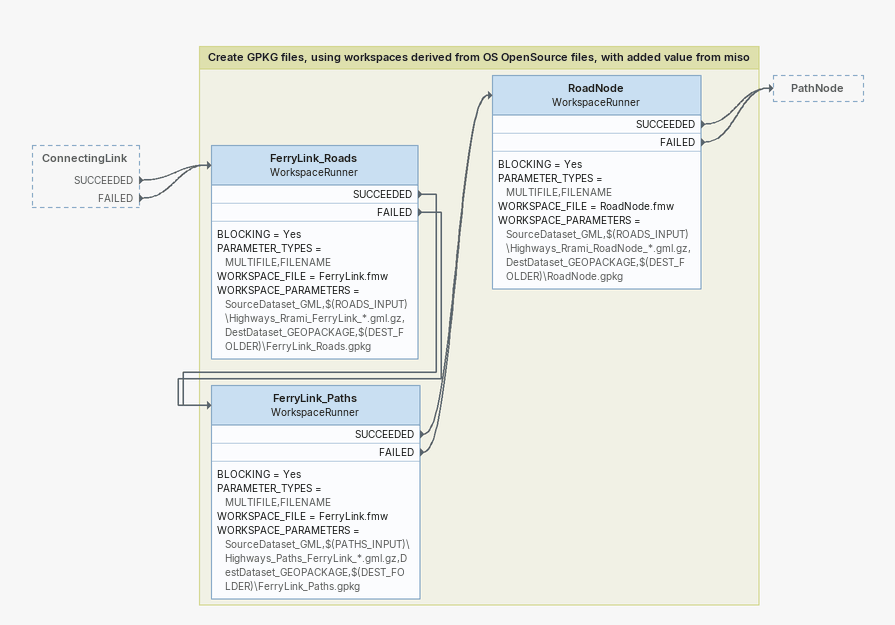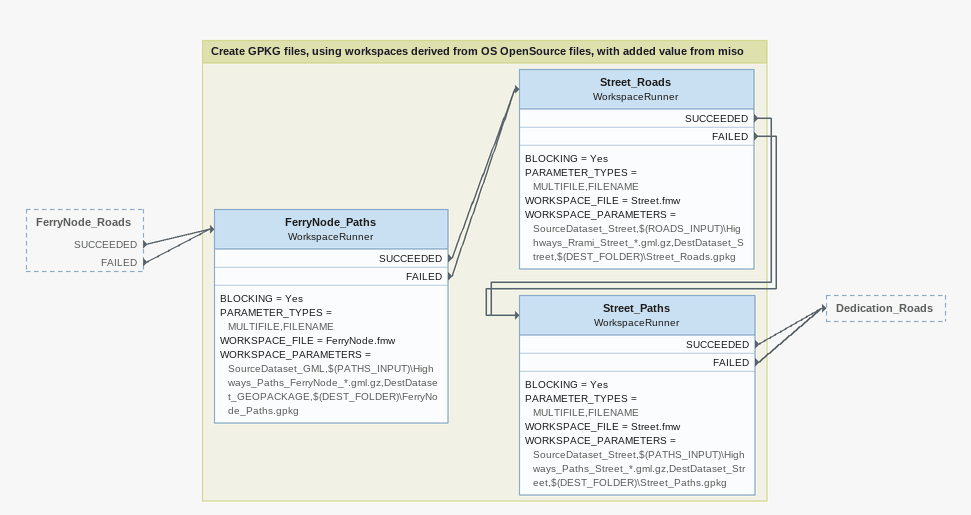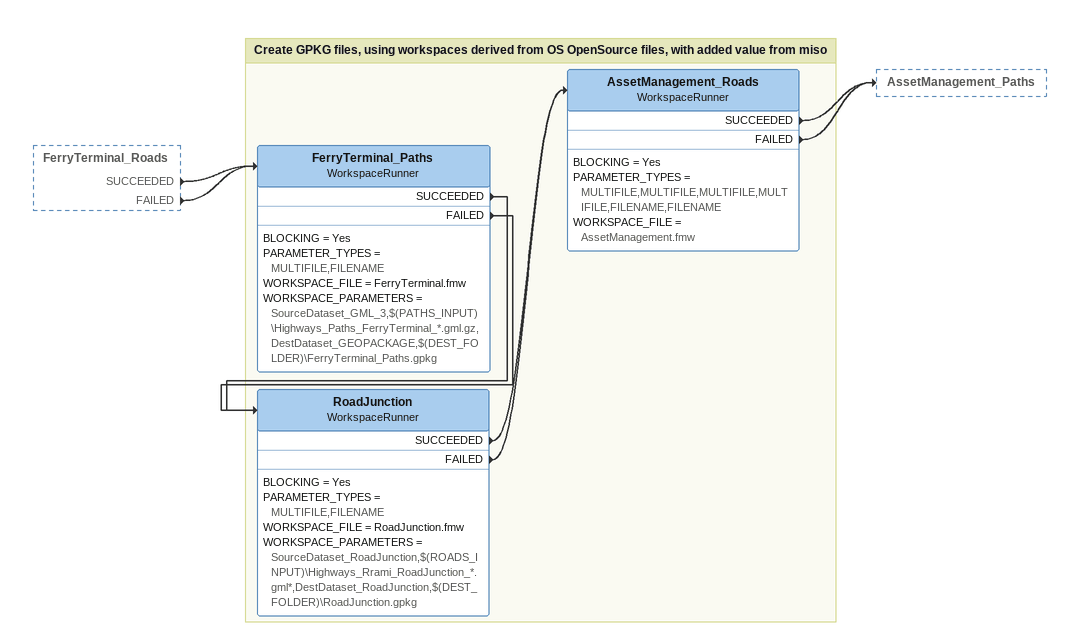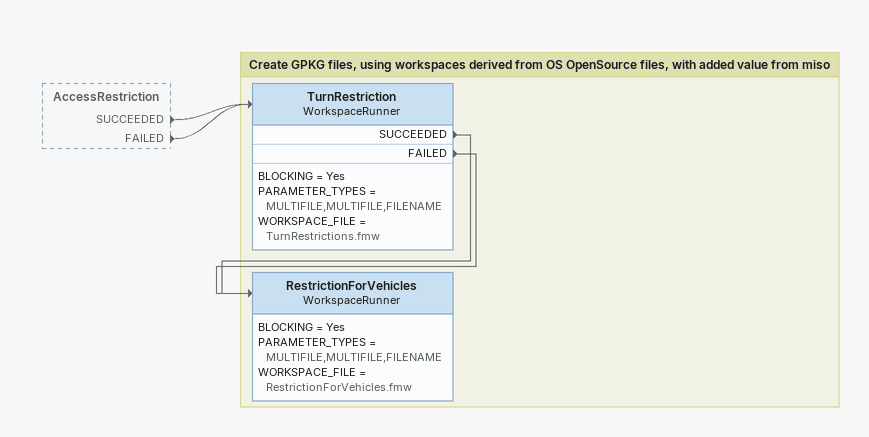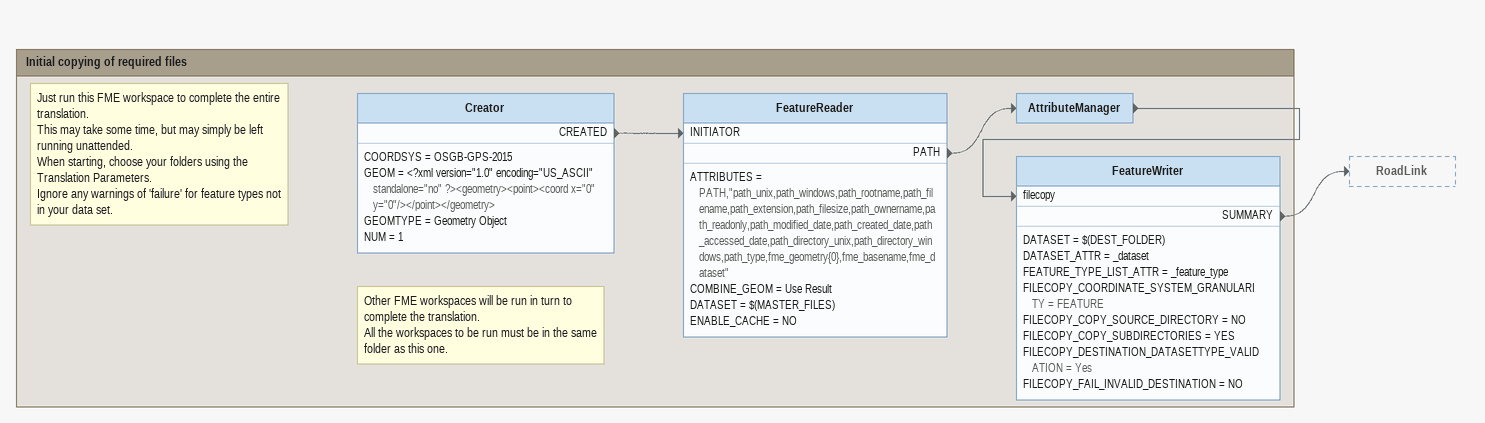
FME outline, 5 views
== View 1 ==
ConnectingLink [outside]
    SUCCEEDED -> FerryLink_Roads
    FAILED -> FerryLink_Roads

Bookmark: Create GPKG files, using workspaces derived from OS OpenSource files, with added value from miso
FerryLink_Roads: WorkspaceRunner
    BLOCKING = Yes
    PARAMETER_TYPES = MULTIFILE,FILENAME
    WORKSPACE_FILE = FerryLink.fmw
    WORKSPACE_PARAMETERS = SourceDataset_GML,$(ROADS_INPUT)\Highways_Rrami_FerryLink_*.gml.gz,DestDataset_GEOPACKAGE,$(DEST_FOLDER)\FerryLink_Roads.gpkg
    SUCCEEDED -> FerryLink_Paths
    FAILED -> FerryLink_Paths
FerryLink_Paths: WorkspaceRunner
    BLOCKING = Yes
    PARAMETER_TYPES = MULTIFILE,FILENAME
    WORKSPACE_FILE = FerryLink.fmw
    WORKSPACE_PARAMETERS = SourceDataset_GML,$(PATHS_INPUT)\Highways_Paths_FerryLink_*.gml.gz,DestDataset_GEOPACKAGE,$(DEST_FOLDER)\FerryLink_Paths.gpkg
    SUCCEEDED -> RoadNode
    FAILED -> RoadNode
RoadNode: WorkspaceRunner
    BLOCKING = Yes
    PARAMETER_TYPES = MULTIFILE,FILENAME
    WORKSPACE_FILE = RoadNode.fmw
    WORKSPACE_PARAMETERS = SourceDataset_GML,$(ROADS_INPUT)\Highways_Rrami_RoadNode_*.gml.gz,DestDataset_GEOPACKAGE,$(DEST_FOLDER)\RoadNode.gpkg
    SUCCEEDED -> PathNode
    FAILED -> PathNode

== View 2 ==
FerryNode_Roads [outside]
    SUCCEEDED -> FerryNode_Paths
    FAILED -> FerryNode_Paths

Bookmark: Create GPKG files, using workspaces derived from OS OpenSource files, with added value from miso
FerryNode_Paths: WorkspaceRunner
    BLOCKING = Yes
    PARAMETER_TYPES = MULTIFILE,FILENAME
    WORKSPACE_FILE = FerryNode.fmw
    WORKSPACE_PARAMETERS = SourceDataset_GML,$(PATHS_INPUT)\Highways_Paths_FerryNode_*.gml.gz,DestDataset_GEOPACKAGE,$(DEST_FOLDER)\FerryNode_Paths.gpkg
    SUCCEEDED -> Street_Roads
    FAILED -> Street_Roads
Street_Roads: WorkspaceRunner
    BLOCKING = Yes
    PARAMETER_TYPES = MULTIFILE,FILENAME
    WORKSPACE_FILE = Street.fmw
    WORKSPACE_PARAMETERS = SourceDataset_Street,$(ROADS_INPUT)\Highways_Rrami_Street_*.gml.gz,DestDataset_Street,$(DEST_FOLDER)\Street_Roads.gpkg
    SUCCEEDED -> Street_Paths
    FAILED -> Street_Paths
Street_Paths: WorkspaceRunner
    BLOCKING = Yes
    PARAMETER_TYPES = MULTIFILE,FILENAME
    WORKSPACE_FILE = Street.fmw
    WORKSPACE_PARAMETERS = SourceDataset_Street,$(PATHS_INPUT)\Highways_Paths_Street_*.gml.gz,DestDataset_Street,$(DEST_FOLDER)\Street_Paths.gpkg
    SUCCEEDED -> Dedication_Roads
    FAILED -> Dedication_Roads

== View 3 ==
FerryTerminal_Roads [outside]
    SUCCEEDED -> FerryTerminal_Paths
    FAILED -> FerryTerminal_Paths

Bookmark: Create GPKG files, using workspaces derived from OS OpenSource files, with added value from miso
FerryTerminal_Paths: WorkspaceRunner
    BLOCKING = Yes
    PARAMETER_TYPES = MULTIFILE,FILENAME
    WORKSPACE_FILE = FerryTerminal.fmw
    WORKSPACE_PARAMETERS = SourceDataset_GML_3,$(PATHS_INPUT)\Highways_Paths_FerryTerminal_*.gml.gz,DestDataset_GEOPACKAGE,$(DEST_FOLDER)\FerryTerminal_Paths.gpkg
    SUCCEEDED -> RoadJunction
    FAILED -> RoadJunction
RoadJunction: WorkspaceRunner
    BLOCKING = Yes
    PARAMETER_TYPES = MULTIFILE,FILENAME
    WORKSPACE_FILE = RoadJunction.fmw
    WORKSPACE_PARAMETERS = SourceDataset_RoadJunction,$(ROADS_INPUT)\Highways_Rrami_RoadJunction_*.gml*,DestDataset_RoadJunction,$(DEST_FOLDER)\RoadJunction.gpkg
    SUCCEEDED -> AssetManagement_Roads
    FAILED -> AssetManagement_Roads
AssetManagement_Roads: WorkspaceRunner
    BLOCKING = Yes
    PARAMETER_TYPES = MULTIFILE,MULTIFILE,MULTIFILE,MULTIFILE,FILENAME,FILENAME
    WORKSPACE_FILE = AssetManagement.fmw
    SUCCEEDED -> AssetManagement_Paths
    FAILED -> AssetManagement_Paths

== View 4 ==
AccessRestriction [outside]
    SUCCEEDED -> TurnRestriction
    FAILED -> TurnRestriction

Bookmark: Create GPKG files, using workspaces derived from OS OpenSource files, with added value from miso
TurnRestriction: WorkspaceRunner
    BLOCKING = Yes
    PARAMETER_TYPES = MULTIFILE,MULTIFILE,FILENAME
    WORKSPACE_FILE = TurnRestrictions.fmw
    SUCCEEDED -> RestrictionForVehicles
    FAILED -> RestrictionForVehicles
RestrictionForVehicles: WorkspaceRunner
    BLOCKING = Yes
    PARAMETER_TYPES = MULTIFILE,MULTIFILE,FILENAME
    WORKSPACE_FILE = RestrictionForVehicles.fmw

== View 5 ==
Bookmark: Initial copying of required files
Note: Just run this FME workspace to complete the entire translation. / This may take some time, but may simply be left running unattended. / When starting, choose your folders using the Translation Parameters. / Ignore any warnings of 'failure' for feature types not in your data set.
Note: Other FME workspaces will be run in turn to complete the translation. / All the workspaces to be run must be in the same folder as this one.
Creator
    COORDSYS = OSGB-GPS-2015
    GEOM = <?xml version="1.0" encoding="US_ASCII" standalone="no" ?><geometry><point><coord x="0" y="0"/></point></geometry>
    GEOMTYPE = Geometry Object
    NUM = 1
    CREATED -> FeatureReader [INITIATOR]
FeatureReader
    ATTRIBUTES = PATH,"path_unix,path_windows,path_rootname,path_filename,path_extension,path_filesize,path_ownername,path_readonly,path_modified_date,path_created_date,path_accessed_date,path_directory_unix,path_directory_windows,path_type,fme_geometry{0},fme_basename,fme_dataset"
    COMBINE_GEOM = Use Result
    DATASET = $(MASTER_FILES)
    ENABLE_CACHE = NO
    PATH -> AttributeManager
AttributeManager
    -> FeatureWriter [filecopy]
FeatureWriter
    DATASET = $(DEST_FOLDER)
    DATASET_ATTR = _dataset
    FEATURE_TYPE_LIST_ATTR = _feature_type
    FILECOPY_COORDINATE_SYSTEM_GRANULARITY = FEATURE
    FILECOPY_COPY_SOURCE_DIRECTORY = NO
    FILECOPY_COPY_SUBDIRECTORIES = YES
    FILECOPY_DESTINATION_DATASETTYPE_VALIDATION = Yes
    FILECOPY_FAIL_INVALID_DESTINATION = NO
    SUMMARY -> RoadLink
